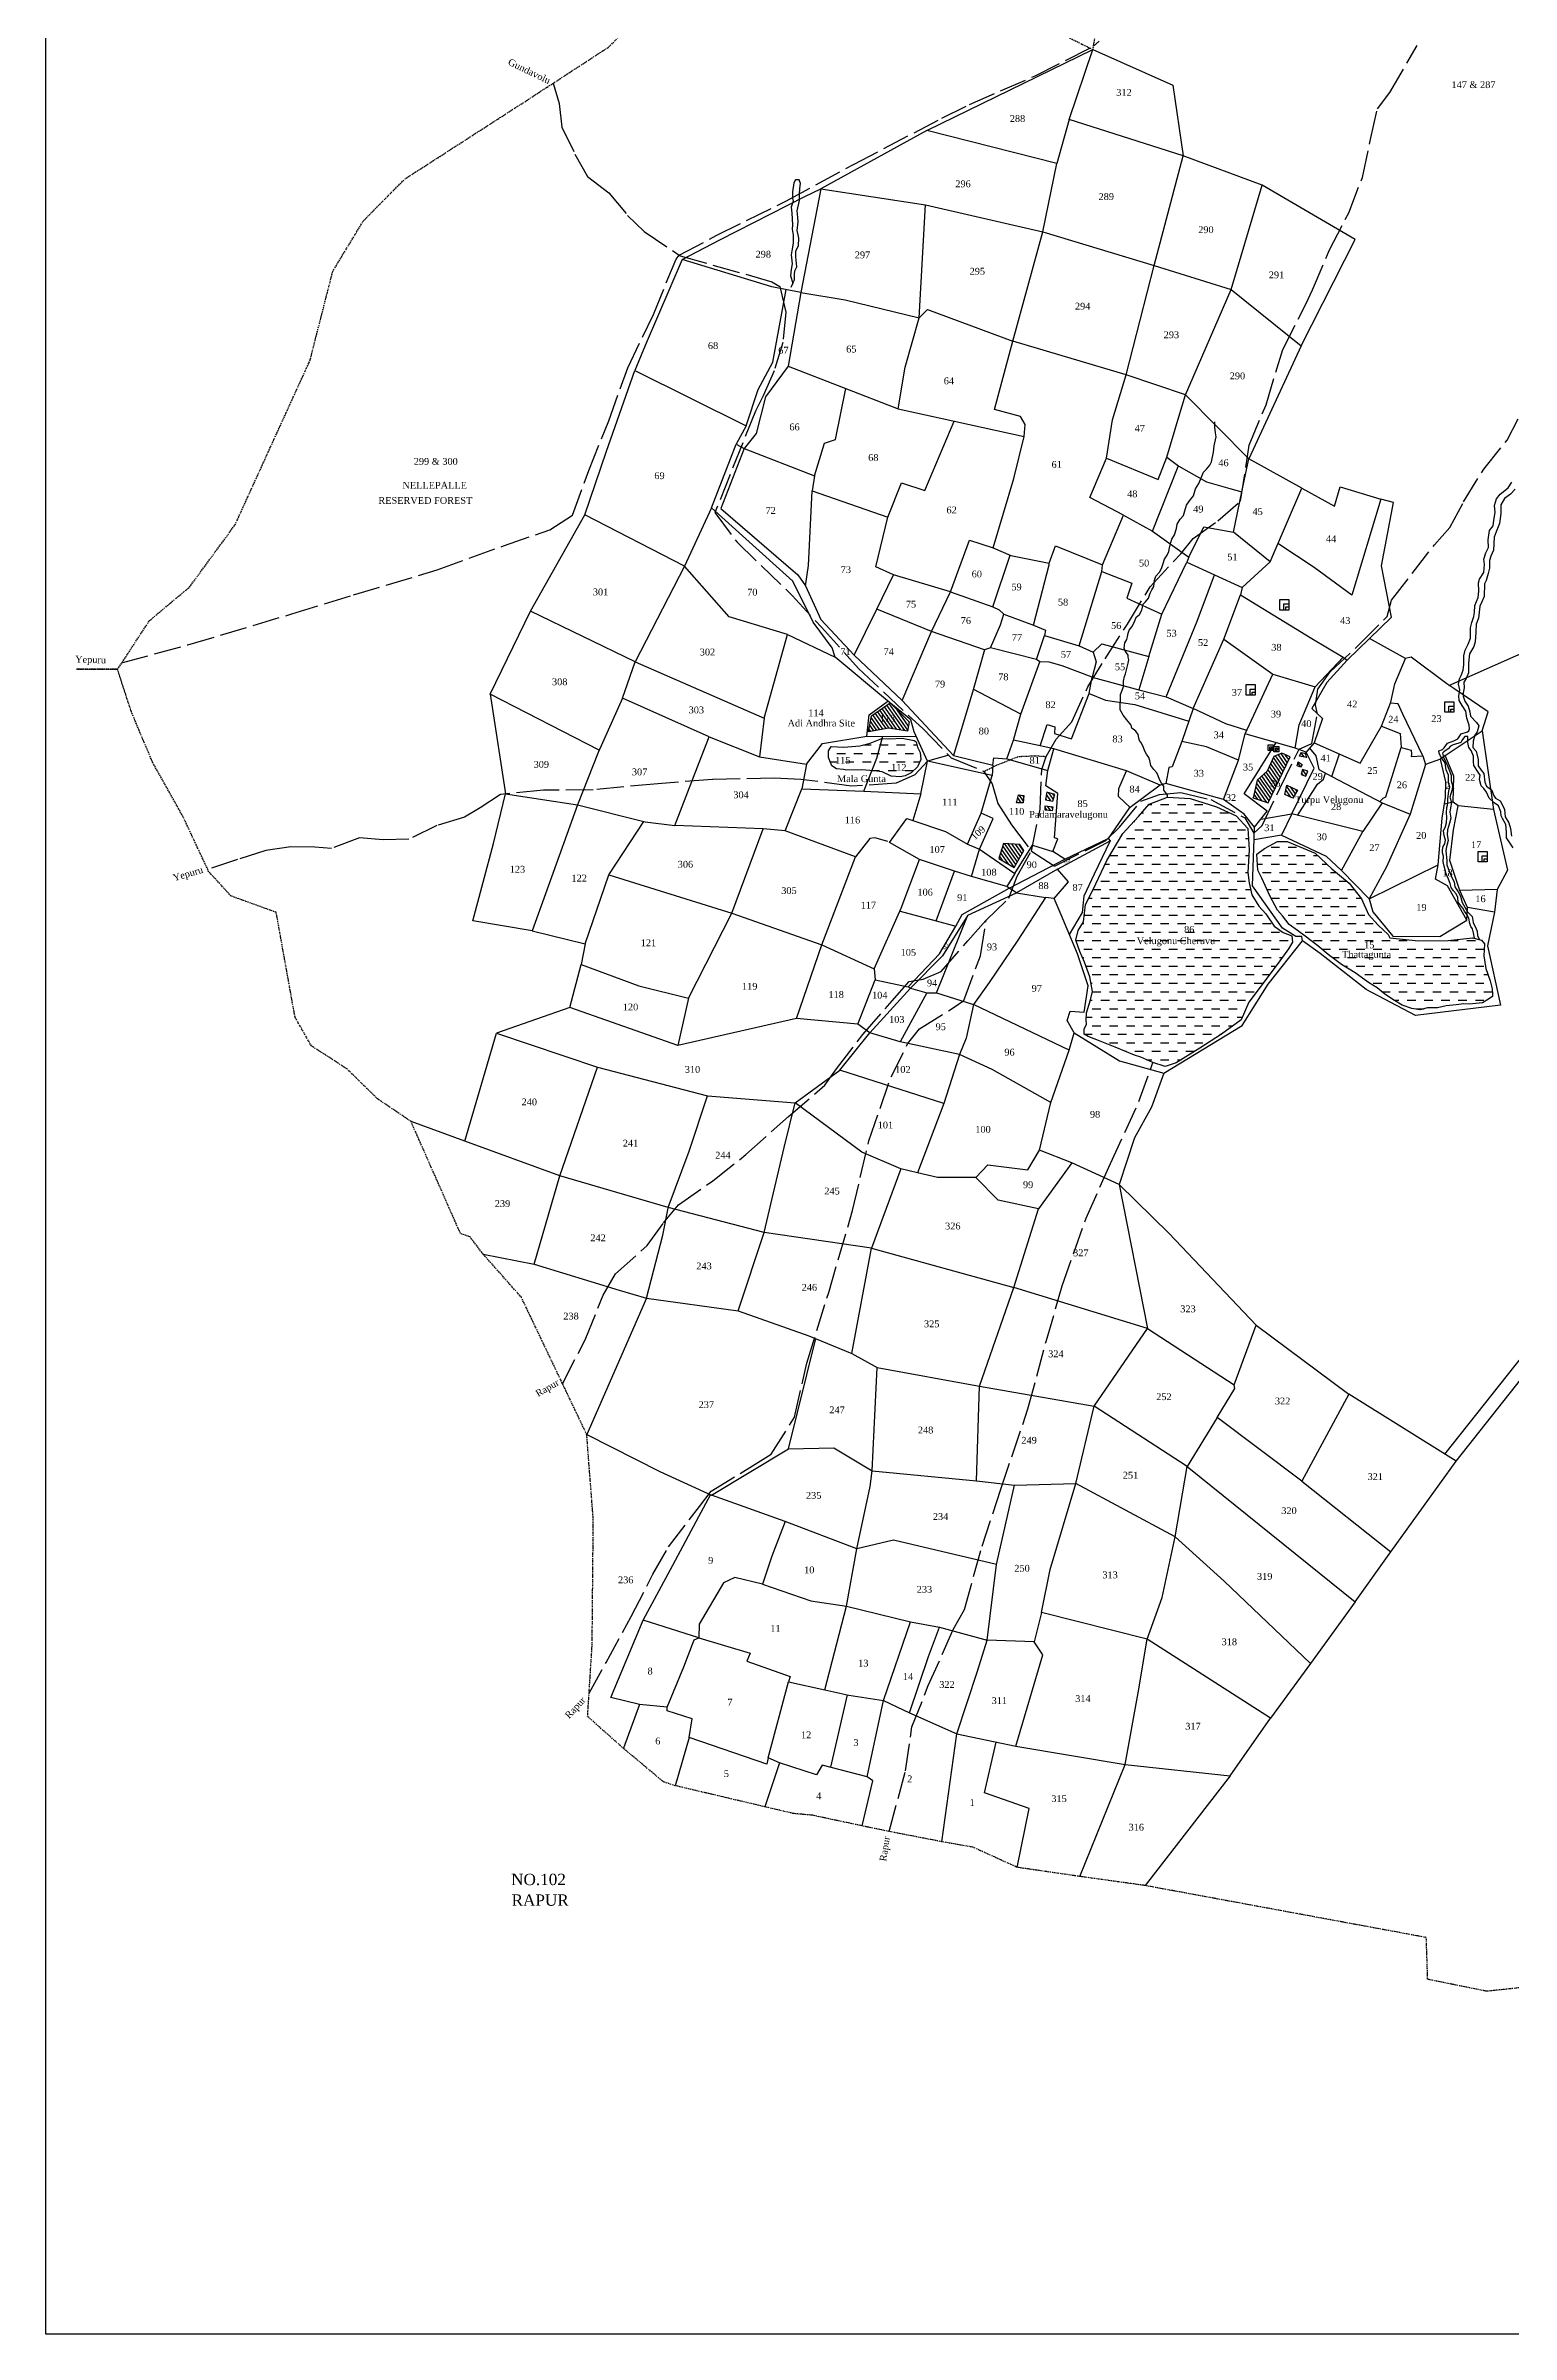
# Model space of a CAD drawing. Header units: millimetres. Extents: x 518 to 1579, y -940 to 848.
# Drawn here: x 518 to 1163, y -940 to 68 of the extents above; entities that cross this region are included whole.
import ezdxf

# ---------------------------------------------------------------- set-up
doc = ezdxf.new("R2010")
doc.units = ezdxf.units.MM
doc.header["$MEASUREMENT"] = 0
for name, pattern in [('ACAD_ISO02W100', [15, 12, -3]), ('ACAD_ISO07W100', [3, 0, -3]), ('BORDER', [1.75, 0.5, -0.25, 0.5, -0.25, 0, -0.25])]:
    doc.linetypes.add(name, pattern=pattern)
for name, color, linetype in [('CARTTRACK', 30, 'ACAD_ISO02W100'), ('NALA', 4, 'Continuous'), ('SQUAREWELL', 5, 'Continuous'), ('SURVEY_BND', 7, 'Continuous'), ('VILLAGE_AREA', 1, 'Continuous'), ('WATER_BODY', 4, 'Continuous')]:
    doc.layers.add(name, color=color, linetype=linetype)
doc.layers.add('FOOTPATH', color=150, linetype='ACAD_ISO07W100', lineweight=30)
doc.layers.add('VILL_BOUNDARY', color=6, linetype='BORDER', lineweight=30)
doc.styles.get("Standard").update_dxf_attribs({"font": 'TIMES.TTF'})

msp = doc.modelspace()

# ---------------------------------------------------------------- hatches: boundary and pattern name
at = {"layer": 'VILLAGE_AREA'}
h = msp.add_hatch(dxfattribs=at)
h.set_pattern_fill('ANSI31', color=256, scale=10, angle=80, style=0)
h.paths.add_polyline_path([(898.1, -229.9), (889.7, -221.5), (881.5, -227.2), (880.1, -234.3), (889.1, -232.6), (897.4, -233.9)])
h.paths.add_polyline_path([(948.6, -286.5), (946.8, -283.9), (939.6, -283.4), (937.5, -290), (944.3, -294.1)])
h.paths.add_polyline_path([(961.4, -267.3), (958, -266.8), (958, -268.8), (961, -269.1)])
h.paths.add_polyline_path([(962.3, -261.8), (958.7, -260.9), (958.1, -264.2), (961.4, -264.8)])
h.paths.add_polyline_path([(948.6, -262.3), (946.2, -262), (945.4, -265.5), (948.3, -265.5)])
h.paths.add_polyline_path([(1065.9, -245.2), (1062.2, -243.7), (1058.8, -245.1), (1055.8, -251.6), (1051.4, -255.5), (1049.6, -263.4), (1056.2, -265.6)])
h.paths.add_polyline_path([(1069.2, -259.9), (1064.5, -257.8), (1063.5, -261.8), (1067.1, -263.5)])
h.paths.add_polyline_path([(1073.7, -251.6), (1071.3, -250.8), (1070.8, -253), (1072.8, -253.8)])
h.paths.add_polyline_path([(1069.4, -247.5), (1069, -249.3), (1070.5, -249.8), (1071.2, -248.7)])
h.paths.add_polyline_path([(1072.6, -243.6), (1070.7, -243.3), (1070.1, -244.9), (1073.1, -245.5)])
h.paths.add_polyline_path([(884.4, -230.6), (892.5, -230.6), (892.5, -226), (884.4, -226)], flags=24)
h.paths.add_polyline_path([(1056.4, -259.2), (1062.3, -259.2), (1062.3, -254.6), (1056.4, -254.6)], flags=24)
at = {"layer": 'WATER_BODY'}
h = msp.add_hatch(dxfattribs=at)
h.set_pattern_fill('DASH', color=256, scale=30, style=0)
h.paths.add_polyline_path([(1154, -343.9), (1152.2, -338.6), (1151.3, -332.9), (1151.6, -327.6), (1150.2, -326), (1146.2, -325), (1135.5, -326.2), (1122.5, -326.4), (1109.9, -325), (1109.1, -323.5), (1104.7, -319.5), (1100.4, -314.8), (1097.4, -307.9), (1091.9, -301), (1084.3, -294.6), (1076.9, -287.7), (1064.6, -282.5), (1060.4, -282.5), (1054.6, -285.6), (1051.2, -288.1), (1051.7, -295.2), (1053.5, -298.7), (1057.1, -306.8), (1060.3, -312.9), (1062.5, -315.3), (1065.5, -319.2), (1069.1, -321.8), (1072.5, -324.3), (1078.1, -328.5), (1082.7, -332.4), (1088.5, -336.7), (1094.6, -340.4), (1100.5, -344.7), (1104.2, -347), (1107.6, -349.8), (1111.9, -352.6), (1115.3, -354.7), (1119.5, -356.2), (1123, -356.7), (1126.5, -355.9), (1130.8, -355.8), (1134.6, -355), (1139.1, -354.5), (1142.4, -354.1), (1144.8, -354.2), (1150.6, -353.6), (1152.6, -352.5), (1155, -350.8), (1155.1, -349.9), (1154.9, -347.5)])
h.paths.add_polyline_path([(1060.7, -336.2), (1065.2, -329.9), (1066.9, -327), (1066.6, -324.2), (1062.9, -322.6), (1058.9, -319.9), (1055.2, -314.5), (1052.1, -311.1), (1049.1, -306), (1047.8, -300.8), (1047.2, -296.2), (1047.8, -286.2), (1047.2, -276.9), (1042.1, -271.2), (1033.5, -267.3), (1021.8, -263.6), (1011.9, -263.1), (1003.8, -266.1), (999.1, -271.5), (992.2, -279), (985.2, -290.9), (979.2, -303.7), (975.7, -310.4), (974.8, -317.9), (972.5, -321.8), (971.5, -326.1), (973.3, -331.1), (975.3, -335.7), (977.7, -342.2), (978.8, -348.6), (978, -352.4), (976.2, -358), (976.1, -361.3), (976.2, -363.1), (975.2, -365.3), (975.1, -367.5), (977, -368.5), (982.2, -370.6), (988.8, -373.2), (997.4, -376.7), (1000.1, -377.6), (1005.4, -380), (1010.8, -381.7), (1015.7, -380.1), (1026.1, -373.7), (1035.6, -367.5), (1044.3, -361.1), (1047.7, -353.3)])
h.paths.add_polyline_path([(902.9, -243.4), (901.7, -241), (901.1, -238.7), (900.2, -238.1), (895, -237.1), (889.3, -237.3), (886.2, -237.2), (883.8, -245.8), (881.7, -251.3), (882.7, -251.4), (886.1, -251.9), (890.2, -253.8), (894.1, -254.1), (896.3, -253.7), (898.9, -252.3), (901.7, -249.7), (903.2, -246.5)])
h.paths.add_polyline_path([(883.8, -245.8), (886.2, -237.2), (886, -237.2), (880.9, -239.3), (876.3, -240.4), (869.3, -241), (863.7, -240.7), (862.5, -242.6), (862.5, -245.6), (864, -249.2), (866, -250.6), (869.2, -250.9), (870.6, -251.1), (877.1, -251), (881.7, -251.3)])
h.paths.add_polyline_path([(1087.8, -335.7), (1111, -335.7), (1111, -329.7), (1087.8, -329.7)], flags=24)
h.paths.add_polyline_path([(1097.7, -330.4), (1103.7, -330.4), (1103.7, -325.8), (1097.7, -325.8)], flags=24)
h.paths.add_polyline_path([(997.3, -329.7), (1033.2, -329.7), (1033.2, -323.7), (997.3, -323.7)], flags=24)
h.paths.add_polyline_path([(1018.4, -323.6), (1024.4, -323.6), (1024.4, -319), (1018.4, -319)], flags=24)
h.paths.add_polyline_path([(889.3, -252.2), (897.5, -252.2), (897.5, -247.7), (889.3, -247.7)], flags=24)
h.paths.add_polyline_path([(864.7, -249.1), (872.8, -249.1), (872.8, -244.5), (864.7, -244.5)], flags=24)

# ---------------------------------------------------------------- linework, layer by layer
at = {"lineweight": 30}
msp.add_lwpolyline([(517.7, 848.1), (1579.5, 848.1), (1579.5, -940.3), (517.7, -940.3)], close=True, dxfattribs=at)
at = {"layer": 'CARTTRACK'}
for points in [[(551.1, -203.9), (580.3, -195.9), (626.1, -182.3), (653.2, -173.9), (690.1, -162.9), (719.3, -152.3), (739.8, -145.2), (749.8, -138.8), (756.9, -119.1), (765.7, -97.2), (774.1, -73.8), (785.4, -50.3), (793.3, -30.8), (795.4, -26), (796.8, -24.2), (813, -15.6), (843.8, -0.4), (873.6, 15.8), (912.5, 36.1), (924.6, 42.2), (953.6, 54.8), (979.3, 67.8), (981.8, 70.1)], [(757.1, -657.9), (764.5, -644.3), (775.6, -624), (785.2, -605.4), (792.1, -593.4), (805.7, -575.6), (810.8, -568.8), (829, -557.7), (837.3, -552.5), (847.6, -536.2), (853, -512.4), (862.6, -481.3), (873.1, -445.2), (880.3, -414.4), (890.1, -386.2), (897.4, -371.7), (902.6, -365.1), (917.4, -355.9), (922.1, -352.7), (929.5, -332.9), (932, -317.2), (942, -307.6), (945.6, -297.9), (951.9, -286.8), (955.8, -268.3), (956.5, -250.8), (958.4, -245.1), (962.8, -237.5), (969.7, -229.8), (976.8, -214.4), (984.4, -202.1), (994.2, -186.8), (1004.2, -170.4), (1017.7, -155.8), (1023.2, -149), (1034, -141.3), (1044, -132.6), (1047.9, -108), (1055.3, -90.1), (1062.7, -65.8), (1072.8, -45.8), (1075.8, -39.5), (1083.3, -21.9), (1091.7, -5.5), (1097.8, 10), (1101.5, 27.5), (1104.4, 40.2), (1109.9, 47.4), (1121.9, 68.2)], [(741.2, 51.5), (743.8, 42.6), (745, 32.2), (750.8, 20.3), (756.4, 10.5), (765.7, 3.3), (774, -6.7), (781.3, -13.8), (797.2, -24.5), (837.5, -35.9), (841.1, -38), (843.7, -49.3), (842.4, -62.7), (838.6, -75.2), (833.7, -86.2), (830.3, -93), (812.5, -137.6), (822.1, -150.6), (846.5, -174.2), (859.4, -188.1), (875.8, -206.3), (904.2, -233), (916.6, -245.7), (931, -251.7), (934.6, -257.2), (937.1, -265.8), (943.2, -275.3), (951.9, -286.8), (962.1, -293.4), (984.7, -282.2), (990.8, -276.2), (1000.2, -264.8), (1008.4, -261.9), (1017.7, -261), (1031, -264.1), (1046, -272.2), (1049.9, -278.9), (1053.6, -275.5), (1061.4, -259.2), (1067.7, -246.3), (1069.9, -241.9), (1075.4, -239.4), (1077.9, -226.4), (1077.1, -222.4), (1078.1, -215.5), (1083.6, -207.8), (1096.5, -195.6), (1108.6, -183.5), (1110.5, -176.3), (1129.5, -151.8), (1136.3, -144.2), (1142.3, -132.9), (1151.2, -118.5), (1161.5, -105.7), (1166.4, -96.4)], [(915.5, -244.6), (906.2, -247.2), (900.5, -253.2), (892.4, -256.9), (872.7, -258.2), (850.4, -255.2), (838.6, -254.7), (811.4, -255.2), (787.3, -257.1), (758.8, -259.8), (737, -260), (718, -261.8), (709.1, -267.8), (702.1, -271.9), (690, -275.5), (677.7, -281.5), (666.3, -281.9), (655.9, -281), (643.6, -285.6), (636.2, -285.1), (625.7, -284.9), (614.6, -286.6), (602.1, -290.5), (589, -294.9)], [(745.3, -521.5), (755.3, -502.1), (763.3, -482.5), (768.7, -473.1), (782.6, -460.6), (789.8, -450.6), (796.5, -442.6), (811.5, -432.1), (826.1, -420.5), (844.9, -403.7), (860.9, -390), (866.1, -382.8), (877.7, -367.6), (890.6, -352.8), (898.1, -344.3), (904.3, -343.3), (912.1, -339.9), (923.9, -326.3), (932, -317.2)], [(889.3, -718.8), (896.4, -692.1), (899.3, -672.6), (906.5, -654.5), (917.5, -629.8), (922.4, -620.9), (930.2, -593.1), (938.5, -567.9), (950.4, -532.6), (958.4, -502.9), (965.5, -478.4), (976, -448.6), (986.8, -424.5), (999.3, -397.1), (1005.4, -380)]]:
    msp.add_lwpolyline(points, dxfattribs=at)
at = {"layer": 'FOOTPATH', "ltscale": 0.002}
msp.add_lwpolyline([(931, -251.7), (936.2, -249.1), (946.2, -245.1), (953.5, -244.8), (958.4, -245.1)], dxfattribs=at)
at = {"layer": 'NALA'}
for points in [[(846.8, -36.5), (847.6, -35.1), (847.5, -32.8), (847.7, -31.1), (848.6, -29.3), (848.2, -25), (848.2, -22.3), (849.3, -20.1), (849.5, -16.7), (849.1, -15.2), (848.7, -13.4), (849.1, -9.5), (849, -7.6), (848.7, -4.7), (849.8, -0.1), (849.7, 2.6), (849.9, 5.1), (850.2, 7.3), (849.6, 8.9), (848, 8.9), (847.2, 7.6), (846.6, 3.7), (846.7, 0.9), (847, -0.4), (846.1, -3.1), (846.4, -5.7), (846.7, -10.9), (846.5, -12.7), (847, -15.4), (847, -18.9), (846.4, -22.3), (846.1, -24.1), (846.5, -28), (846.1, -30.5), (845.8, -33.3), (846.8, -36.5), (846, -38.5)], [(1011.9, -263.1), (1011.9, -262.2), (1011.1, -261.1), (1010.3, -260), (1010.2, -258.2), (1009.3, -256.9), (1008.3, -255.2), (1007.7, -253.7), (1007.2, -252.3), (1005.8, -250.8), (1004.6, -249.1), (1004.1, -246.9), (1003.6, -245.5), (1002.7, -244.1), (1001.9, -242.7), (1001.3, -241.1), (1000.4, -239.2), (999.6, -238), (999.2, -237.1), (998.9, -235.4), (998, -234), (996.2, -232.7), (995.8, -231.3), (994, -229), (992.3, -226.9), (991, -224.6), (991, -223.1), (991.1, -219.4), (991.1, -217.8), (991.7, -216.4), (992.5, -214.3), (992.5, -211.9), (993, -209.9), (993.4, -208.7), (994.5, -204), (994.8, -202.6), (994.6, -201.4), (994.5, -200.5), (993.8, -199.5), (993.1, -198.3), (992.8, -197.4), (993.1, -195.1), (993.9, -193.5), (994.2, -192.4), (994.5, -190.8), (995, -189.4), (996.2, -188), (997.4, -185.8), (998.1, -183.8), (999.6, -182.5), (1000.5, -180.7), (1001.2, -178), (1002.2, -176.9), (1003.5, -175.4), (1004.2, -173.2), (1005, -171.7), (1005.8, -170.2), (1006.2, -167.4), (1006.7, -165.6), (1008.4, -163.9), (1009.3, -162.3), (1010, -160.1), (1010.6, -158.2), (1011.8, -156.4), (1012.5, -154.8), (1012.7, -153.2), (1013.3, -150.9), (1013.8, -149.4), (1015, -147.5), (1015.8, -144.7), (1016.2, -142.7), (1017.5, -140.5), (1018.9, -138.9), (1019.5, -136.9), (1020.2, -134.4), (1021.6, -132.4), (1023.3, -130.2), (1024.2, -127.2), (1025.7, -124.9), (1026.7, -122.4), (1027.8, -119.9), (1029.1, -118.5), (1030.6, -116.8), (1031.2, -115.3), (1032.1, -111), (1032.4, -108.2), (1033.3, -104.3), (1033, -102.5), (1032.7, -100), (1032.8, -97.6)], [(1135.4, -263.8), (1135.8, -260.4), (1136.2, -258.5), (1135.7, -256.7), (1135.7, -253.3), (1134.6, -251), (1134.2, -247.9), (1133.3, -246.7), (1132.1, -245), (1131.5, -243.7), (1131.4, -242.6), (1133.1, -242), (1133.7, -241.3), (1135.3, -239.3), (1138.1, -238.2), (1139.8, -237.4), (1141.3, -235.2), (1144, -234.3), (1144.7, -233.8), (1145, -233), (1144.8, -231.3), (1143.8, -228.2), (1143.3, -225.2), (1141.7, -222.7), (1140.4, -220.4), (1140.3, -218.4), (1140.6, -215.7), (1140.1, -213.3), (1140.5, -210.9), (1141.3, -209.4), (1142.2, -207.1), (1142.4, -204.6), (1142.5, -200.7), (1143, -198.3), (1144.3, -195.6), (1145.4, -193), (1145.4, -188.4), (1146, -186.1), (1146.8, -183.4), (1147.2, -181.7), (1147.3, -178.6), (1148.7, -175.1), (1149.1, -172.2), (1148.9, -168.6), (1149.4, -167), (1151.2, -164), (1151.6, -160.5), (1151.3, -158.1), (1152.2, -155.4), (1153.3, -153), (1153.2, -149.6), (1153.8, -145.6), (1155.3, -143.5), (1155.6, -141), (1156.3, -137.6), (1156, -134.5), (1156.9, -131.6), (1158.4, -129.6), (1161.9, -126.8), (1163.6, -124.2)], [(1165, -127.4), (1163, -129.6), (1160.4, -131.4), (1158.7, -134.3), (1158.7, -138.1), (1158.2, -142.4), (1156.7, -146.1), (1155.8, -148.5), (1155.5, -154.2), (1154.3, -156.9), (1153.7, -158.8), (1153.7, -162.2), (1153.2, -164.5), (1152.3, -167.5), (1151.6, -169), (1151.4, -174.6), (1150.4, -177), (1149.5, -178.9), (1148.9, -184.1), (1147.9, -186.8), (1147.7, -190.3), (1147.5, -194.6), (1146.8, -196.6), (1144.9, -199.9), (1144.5, -204), (1144.5, -208.2), (1143.5, -210.8), (1142.4, -212.3), (1142.6, -214.8), (1142.2, -217.1), (1142.2, -218.5), (1142.9, -220.7), (1144.3, -222.9), (1145.1, -225.5), (1145.3, -227.3), (1148, -230.1), (1149, -231.6), (1148.3, -234.3), (1147.3, -235.7), (1146.5, -238.3), (1146.4, -241.1), (1147.9, -242.8), (1148.7, -246.4), (1148.8, -249.3), (1150.1, -251.2), (1151.2, -252.6), (1151.7, -256.4), (1152.4, -258.2), (1154.8, -259.9), (1155.5, -262.2), (1156.4, -263.5), (1158.4, -264.7), (1159.5, -266.5), (1160.4, -268.5), (1160.7, -271.7), (1162.2, -274.3), (1163, -276.9), (1163.4, -280.2)], [(1164.1, -285.3), (1161.3, -281), (1161.2, -278.4), (1160.9, -275.1), (1159.5, -272.5), (1158.9, -271.2), (1158.7, -269.5), (1157.7, -266.9), (1155.8, -265.5), (1153.6, -263.5), (1152.4, -260.8), (1151.3, -259.2), (1150, -258), (1149.4, -255.2), (1149.6, -253.3), (1148.7, -252), (1146.8, -249.1), (1146.7, -247.3), (1146.7, -244.9), (1145.7, -242.5), (1144.7, -241.1), (1144.2, -239), (1144.2, -236.3), (1142.9, -236.3), (1142.3, -237.1), (1141.6, -238.1), (1141.1, -238.9), (1140.3, -239.3), (1137.7, -240), (1136.6, -240.6), (1135.6, -241.8), (1134.6, -242.3), (1133.6, -243), (1133.1, -243.7), (1133.5, -245.4), (1135.3, -249.2), (1135.8, -250.7), (1136.8, -253.4), (1136.8, -255.9), (1137.4, -257.9), (1137.3, -259.6), (1136.7, -261.5), (1136.3, -263.1), (1137, -265.4), (1136.5, -267.7), (1136.2, -269.6), (1136.7, -272.3), (1136.1, -274.5), (1135.3, -277.5), (1135.1, -279.7), (1135.6, -282.2), (1134.8, -284.9), (1134.5, -286.5), (1134.9, -291.1), (1135, -292.8), (1135.5, -294.4), (1137.1, -298.5), (1138.2, -300.4), (1138.5, -302.6), (1139.9, -304.7), (1140.9, -306.7), (1141.7, -309.4), (1144.1, -313.5), (1146.1, -315.6), (1146.5, -318.2), (1147.8, -321), (1148.3, -322.1), (1148.4, -324.1), (1149.3, -325.8)], [(1147.1, -325.2), (1146.7, -322.8), (1146.3, -321.1), (1145.5, -320), (1145.1, -318.7), (1144.7, -316.4), (1143.8, -314.8), (1142.8, -313.3), (1142, -312), (1141.3, -311.1), (1140, -309.3), (1139.8, -307.3), (1139.1, -305.7), (1137.9, -304.3), (1136.9, -302.9), (1136.4, -301.1), (1135.7, -299.2), (1134.7, -296.8), (1133.7, -293.5), (1133.3, -291.6), (1133.5, -289), (1133.1, -287.6), (1133, -286.3), (1133.4, -284.8), (1134, -283.6), (1134.3, -282), (1133.8, -279.9), (1133.5, -277.8), (1134.3, -275.9), (1134.8, -274.3), (1135, -272), (1134.8, -269.9), (1134.9, -267.6), (1135.3, -266.5), (1135.4, -265.1), (1135.4, -263.8)]]:
    msp.add_lwpolyline(points, dxfattribs=at)
at = {"layer": 'SQUAREWELL'}
for points in [[(1061.4, -175.9), (1065.3, -175.9), (1065.3, -180.6), (1061.4, -180.6)], [(1063.1, -177.8), (1065.3, -177.8), (1065.3, -180.6), (1063.1, -180.6)], [(1064, -179.2), (1065.3, -179.2), (1065.3, -180.6), (1064, -180.6)], [(1046.6, -213.4), (1050.5, -213.4), (1050.5, -218.1), (1046.6, -218.1)], [(1048.3, -215.4), (1050.5, -215.4), (1050.5, -218.1), (1048.3, -218.1)], [(1049.2, -216.7), (1050.5, -216.7), (1050.5, -218.1), (1049.2, -218.1)], [(1134.1, -221), (1138, -221), (1138, -225.6), (1134.1, -225.6)], [(1135.8, -222.9), (1138, -222.9), (1138, -225.6), (1135.8, -225.6)], [(1136.7, -224.3), (1138, -224.3), (1138, -225.6), (1136.7, -225.6)], [(1056.2, -240), (1058.4, -240), (1058.4, -242.5), (1056.2, -242.5)], [(1057, -240.9), (1058.4, -240.9), (1058.4, -242.5), (1057, -242.5)], [(1057.6, -241.5), (1058.4, -241.5), (1058.4, -242.5), (1057.6, -242.5)], [(1058.7, -240.7), (1060.9, -240.7), (1060.9, -243.1), (1058.7, -243.1)], [(1059.5, -241.5), (1060.9, -241.5), (1060.9, -243.1), (1059.5, -243.1)], [(1060.1, -242.1), (1060.9, -242.1), (1060.9, -243.1), (1060.1, -243.1)], [(1148.8, -287), (1152.7, -287), (1152.7, -291.6), (1148.8, -291.6)], [(1150.5, -288.9), (1152.7, -288.9), (1152.7, -291.6), (1150.5, -291.6)], [(1151.4, -290.2), (1152.7, -290.2), (1152.7, -291.6), (1151.4, -291.6)]]:
    msp.add_lwpolyline(points, close=True, dxfattribs=at)
at = {"layer": 'SURVEY_BND'}
for points in [[(968.6, 35.5), (963.1, 16.1), (905.9, 30.7), (979, 66.4)], [(979, 66.4), (1014.3, 50.7), (1018.8, 19.5), (968.6, 35.5), (979, 66.4)], [(905.9, 30.7), (859.2, 5), (905.3, -2), (956.9, -13.9), (963.1, 16.1)], [(956.9, -13.9), (1006, -28.8), (1018.8, 19.5)], [(1006, -28.8), (1039.9, -39.4), (1053.6, 6.6), (1018.8, 19.5)], [(859.2, 5), (850.3, -40.7), (837.5, -38.2), (798, -26.2), (814.7, -17.4), (852.1, 1.6), (859.2, 5)], [(1039.9, -39.4), (1070.8, -64.2), (1094.5, -17.3), (1053.6, 6.6)], [(850.3, -40.7), (869.9, -43.9), (902.4, -51.8), (905.3, -2)], [(902.4, -51.8), (906.2, -48.2), (943.7, -62.1), (956.9, -13.9)], [(798, -26.2), (781.7, -64), (777.2, -75), (826.2, -99.4), (831.6, -83.4), (838, -71.4), (843.9, -39.4)], [(1019.8, -85.8), (993.7, -76.9), (1006, -28.8)], [(1070.8, -64.2), (1047.7, -114), (1019.8, -85.8), (1039.9, -39.4)], [(850.3, -40.7), (844.7, -73.1), (893.2, -91.9), (896.3, -73.5), (902.4, -51.8)], [(893.2, -91.9), (948.7, -104.1), (949.2, -98.9), (947.1, -95.3), (935.7, -92.2), (943.7, -62.1)], [(993.7, -76.9), (943.7, -62.1)], [(811, -135.6), (799.1, -161.3), (755.1, -138.7), (764.7, -110.6), (777.2, -75)], [(844.7, -73.1), (834.8, -86.6), (830.6, -102.8), (825.3, -109.4), (856.4, -121.4), (860.7, -107), (865.6, -105.4), (870.1, -82.9)], [(935.1, -153.2), (942.8, -156.6), (959.7, -159.9), (962.5, -152.3), (983.3, -160.6), (992.5, -138.8), (977.6, -131), (985, -113.7), (987.7, -96.8), (993.7, -76.9)], [(985, -113.7), (1007.7, -123), (1011.6, -113.3), (1016.9, -95.4), (1019.8, -85.8)], [(826.2, -99.4), (821.8, -107.5), (825.3, -109.4)], [(856.4, -121.4), (855.4, -128.1), (888.7, -139.7), (894.7, -124.5), (905, -127.9), (917.9, -97.3)], [(934.9, -248.9), (934.6, -253.5), (906.2, -247.2), (900.2, -234.2), (898.8, -229), (887.7, -219.9), (865.4, -201.3), (864.2, -197.3), (855.7, -186), (846.8, -167.8), (826.1, -149.2), (811, -135.6), (819.4, -114), (821.8, -107.5)], [(825.3, -109.4), (815.1, -135.8), (849, -165.1), (852.4, -169.9), (853.7, -161), (855.4, -128.1)], [(916.3, -172.6), (924.6, -149.8), (935.1, -153.2), (944.2, -122.7), (948.7, -104.1)], [(992.5, -138.8), (1005.3, -145.8), (1016.6, -117.4), (1016.8, -117.2)], [(1011.6, -113.3), (1016.8, -117.2), (1029.1, -124.1), (1039.3, -127), (1044.7, -128.5), (1047.7, -114)], [(1057.1, -159.3), (1071, -126.9), (1047.7, -114)], [(1005.3, -145.8), (1021.3, -157.3), (1027.9, -143.9), (1041, -146.3), (1044.7, -128.5)], [(1071, -126.9), (1085.5, -134.8), (1088, -126.3), (1105.9, -131.8), (1093.1, -174), (1076.5, -161.8), (1060.5, -151.3)], [(799.1, -161.3), (777.4, -203.4), (731.3, -181.1), (755.1, -138.7)], [(852.4, -169.9), (859.1, -184.8), (873.8, -200.5), (883.8, -180.2), (891.2, -165.1), (883.4, -161.5), (888.7, -139.7)], [(1044.8, -170.6), (1044.1, -173.9), (1075.5, -193.1), (1089.3, -201.4), (1091.1, -202.7), (1110.6, -183.7), (1106.1, -161.1), (1111.4, -133.2), (1105.9, -131.8)], [(1135.9, -213.8), (1175.6, -196.2), (1208.5, -180.1), (1219.2, -177.5), (1240.7, -156.1), (1274.9, -140.4)], [(1021.3, -157.3), (1020.4, -159.5), (1044.8, -170.6), (1057.1, -159.3), (1041, -146.3)], [(916.3, -172.6), (934.9, -179.2), (942.5, -156.4)], [(934.9, -179.2), (937.7, -180.5), (939.7, -182.4), (952.8, -187.3), (959.8, -160.7), (959.7, -159.9)], [(952.8, -187.3), (958.1, -189.4), (957.7, -191.8), (973, -196.4), (982.9, -163.6), (983.3, -160.6)], [(982.9, -163.6), (996.1, -168.8), (994, -175.4), (1009.4, -182.4), (1020.4, -159.5)], [(777.4, -203.4), (834.2, -228.3), (844.5, -191.3), (818.7, -183.6), (799.1, -161.3)], [(907.9, -190), (916.3, -172.6), (891.2, -165.1)], [(1003.7, -201.1), (999.2, -215.8), (1011.3, -218.9), (1025, -185.5), (1032.6, -165.1)], [(761.5, -242.3), (713.5, -217.7), (731.3, -181.1)], [(873.8, -200.5), (895, -220.5), (907.9, -190), (883.8, -180.2)], [(1011.3, -218.9), (1023.2, -223.9), (1036.7, -193.4), (1044.1, -173.9)], [(844.5, -191.3), (865.4, -201.3)], [(933.9, -197.3), (931.2, -198.1), (907.9, -190)], [(954.2, -202.4), (933.9, -197.3), (938.3, -187.1), (939.7, -182.4)], [(973, -196.4), (979.1, -199.2), (982.9, -195.5), (1003.7, -201.1), (1009.4, -182.4)], [(931.2, -198.1), (926.2, -215.8), (917.6, -244.7), (895, -220.5)], [(978.7, -210.1), (965.5, -205.2), (959.7, -203.6), (955.7, -203.4), (954.2, -202.4), (957.7, -191.8)], [(979.2, -199.1), (980.4, -203.4), (978.7, -210.1)], [(1036.7, -193.4), (1058.3, -208.8), (1076.9, -214.4), (1089.3, -201.4)], [(1091.1, -202.7), (1082.1, -212.5), (1075.4, -224), (1080.1, -228.4), (1076.5, -239.1), (1096.8, -248), (1106.2, -231.7), (1110.3, -221.2), (1112, -213.1), (1116.8, -202), (1100.9, -193.2)], [(1134.2, -244.7), (1150.5, -233.8), (1153.1, -225.4), (1138.4, -215.5), (1134.9, -213.1), (1119.2, -201.4), (1116.8, -202)], [(809.9, -236.5), (771.7, -219.4), (777.4, -203.4)], [(947.3, -226.5), (955.7, -203.4)], [(977.3, -217.3), (978.7, -210.1), (999.2, -215.8)], [(1068.1, -241.4), (1046.1, -235.2), (1058.3, -208.8)], [(713.5, -217.7), (720.2, -261.6), (752, -266.4)], [(771.7, -219.4), (761.1, -243.3), (752, -266.4), (781.8, -273.9), (794.8, -275.5)], [(834.2, -228.3), (832.1, -245.2), (852.9, -248.5), (859.9, -239.4), (879.4, -236.2), (880.5, -226.7), (888.7, -220.7)], [(917.6, -244.7), (934.9, -248.9), (935.4, -245.7), (941.1, -246.1), (944, -237.9), (947.3, -226.5), (926.3, -215.5)], [(1023.2, -223.9), (1018.2, -238.5), (1013.9, -249.7), (1012.4, -250), (1011.2, -257), (1008.6, -257.8), (993.8, -251.5), (961.8, -241.7), (955.8, -240.4), (958.8, -231), (962.2, -232), (962.1, -235), (969.6, -237.4), (977.3, -217.3), (984.5, -220.3), (997.5, -222.2), (1021.3, -229.6)], [(1074.5, -241.4), (1073, -243.2), (1068.1, -241.4), (1069.9, -231.1), (1076.9, -214.4)], [(1124.3, -244.8), (1115.5, -226.4), (1113.5, -221.9), (1110.2, -221.6)], [(1046.8, -233.7), (1037.6, -230.7), (1023.2, -223.9)], [(1106.2, -231.7), (1114.4, -235), (1114.8, -241.2)], [(843.5, -277.9), (833.7, -277), (794.8, -275.5), (805.6, -247.7), (809.9, -236.5), (832.1, -245.2)], [(852.9, -248.5), (850.8, -259.3), (878.1, -260.4), (883.8, -245.8), (886.5, -236.2)], [(879.4, -236.2), (901.2, -236.3)], [(941.1, -246.1), (959.2, -251.3), (961.8, -241.7)], [(955.8, -240.4), (944, -237.9)], [(1036.5, -264.1), (1043.1, -246.8), (1029, -240.8), (1018.2, -238.5)], [(1043.1, -246.8), (1046.1, -235.2)], [(1050.2, -276.3), (1055.8, -269.2), (1045.7, -261.5), (1059.8, -239)], [(1076.5, -239.1), (1074.5, -241.4), (1077.2, -244.8), (1078.6, -250.9), (1084.3, -254), (1087.6, -244)], [(1105.5, -265), (1106.9, -263.5), (1108.1, -262.9), (1114.8, -241.2), (1119.3, -242.3), (1119.4, -244.1), (1119.3, -245.1), (1124.3, -244.8), (1125.6, -248.6)], [(1150.5, -233.8), (1155.5, -268.4), (1140, -266.8)], [(878.1, -260.4), (903.2, -261.6), (906.2, -247.2)], [(944.6, -296.7), (952.4, -284.2), (961.3, -287), (963.5, -281.4), (962.1, -280.9), (963.5, -261.4), (958.3, -258.1), (959.2, -251.3)], [(995.4, -267.6), (990.3, -262.8), (990.5, -259.2), (993.8, -251.5)], [(1053, -272.7), (1066.7, -270.4), (1076.5, -250.2), (1073, -243.2)], [(1100.8, -307.9), (1131.1, -292.8), (1132.9, -272.3), (1134.3, -263.2), (1134.5, -256.3), (1132.2, -246.3), (1125.6, -248.6), (1118.8, -270.6)], [(1137.8, -265.3), (1138.1, -253.8), (1134.2, -244.7), (1132.2, -246.3)], [(752, -266.4), (739.1, -301.9), (731.9, -321.9), (705.8, -317.6), (715, -283.4), (720.2, -261.6)], [(888.7, -282.5), (883, -280.9), (880.8, -281.3), (874.4, -289.4), (843.5, -277.9), (850.8, -259.3)], [(903.2, -261.6), (899.7, -273.3), (914.1, -278.1), (923.7, -283.8), (929.8, -270.1), (934.6, -253.5)], [(1008.6, -257.8), (994.8, -268), (985.7, -281.2), (986.6, -282.3), (979.5, -296.9), (975, -306.7), (974.3, -313.9), (968.6, -323.5)], [(1010.3, -384.7), (1044.8, -363.6), (1056.2, -345.4), (1071.4, -326.3), (1071.1, -324.5), (1068.4, -324.4), (1062.5, -320.7), (1049.4, -302.1), (1050, -281.4), (1050.2, -276.3), (1045.7, -270.5), (1036.5, -264.1), (1011.2, -257)], [(1069.2, -271.1), (1077.9, -257.3), (1080.6, -255.1), (1081.5, -252.5)], [(1084.3, -254), (1106.5, -265.5), (1097.9, -278.1)], [(923.7, -283.8), (929.1, -285.9), (935, -272.4), (929.8, -270.1)], [(1066.7, -270.4), (1062.1, -279.8), (1050, -281.8)], [(1062.1, -279.8), (1081.8, -289.1), (1088.6, -295.3), (1097.9, -278.1), (1066.7, -270.4)], [(1106.5, -265.5), (1118.8, -270.6), (1108.3, -293.8), (1100.8, -307.9), (1088.6, -295.3)], [(1143.8, -317.3), (1144, -311.7), (1140.6, -304.2), (1136.2, -291), (1137.9, -277.4), (1140, -266.8), (1137.8, -265.3), (1133.9, -266.1)], [(1155.5, -268.4), (1161.7, -295.2), (1157.1, -303.7), (1140.6, -304.2)], [(731.9, -321.9), (755.3, -327.6), (765.8, -297.2), (781.2, -273.8)], [(765.8, -297.2), (820, -314.2), (833.7, -277)], [(925.6, -298), (918, -295.6), (902.6, -290.5), (889.4, -283), (897, -272.4), (899.7, -273.3)], [(966.6, -290.4), (985.7, -281.2)], [(820, -314.2), (859.6, -328.1), (874.4, -289.4)], [(859.6, -328.1), (882.6, -338.7), (894.6, -312), (902.6, -290.5)], [(929.1, -285.9), (944.6, -296.7), (941.1, -302.4), (925.6, -298), (929.1, -285.9)], [(942.1, -303.2), (966.6, -290.4), (961.3, -287)], [(963.4, -294.7), (986.6, -282.3)], [(1134, -552.5), (1175.8, -500), (1219.1, -445.8), (1258.6, -396.2), (1299.4, -344.3), (1332.4, -302.1), (1342.9, -289.9)], [(894.1, -313.2), (910, -317.6), (918, -295.6)], [(910, -317.6), (918.6, -319.9), (921.4, -314.8), (942.1, -303.2), (941.1, -302.4)], [(962, -307.7), (968.2, -300.3), (963.4, -294.7), (945.3, -305.2)], [(1100.8, -307.9), (1102.4, -313.6), (1111.2, -324.3), (1131.8, -324.5), (1143.8, -317.3), (1135.2, -302.1), (1129.9, -299.1), (1131.1, -292.8)], [(1139, -555.6), (1183.6, -499.3), (1228, -443.7), (1291.9, -364.2), (1337.3, -307.9), (1346.3, -296.2)], [(923.9, -315.1), (945.3, -305.2), (942.1, -303.2)], [(968.6, -374.5), (970.8, -366.9), (967.7, -361.4), (969, -357.3), (975.2, -357.7), (977, -346.2), (972.2, -332.1), (965, -314.9), (962, -307.7), (958.2, -307.2), (946, -326.1), (933.3, -344.7), (926.4, -354.4)], [(945.3, -305.2), (958.2, -307.2)], [(1157.1, -303.7), (1156, -313.7), (1144, -311.7)], [(755.3, -327.6), (753.5, -336.8), (779, -346.1), (800.9, -351.6), (820, -314.2)], [(882.6, -338.7), (883.1, -343.5), (897.6, -346.6), (911.4, -332), (918.6, -319.9)], [(905.9, -349.2), (910.1, -349.3), (923.9, -315.1), (912.8, -333), (898.7, -347.2)], [(1156, -313.7), (1152.9, -328.5), (1158.6, -354.7), (1121.2, -359.3), (1099.4, -347.8), (1079.1, -331.9), (1071.4, -326.3)], [(848.5, -360.6), (859.6, -328.1)], [(800.9, -351.6), (796.1, -372.4), (748.6, -355.7), (753.5, -336.8)], [(875.4, -363), (883.1, -343.5)], [(880.8, -366.9), (898.7, -347.2), (897.6, -346.6)], [(898.7, -347.2), (905.9, -349.2), (894.1, -370.9), (880.8, -366.9)], [(910.1, -349.3), (926.4, -354.4), (923.2, -369.2), (920.2, -376.4), (894.1, -370.9)], [(748.6, -355.7), (716.3, -367), (760.8, -382), (809.2, -394.7), (847.8, -397.7), (867.5, -383.4), (880.8, -366.9), (875.4, -363), (848.5, -360.6), (796.1, -372.4)], [(960.5, -397.6), (968.6, -374.5), (926.4, -354.4)], [(744.2, -429.9), (702.3, -414.6), (716.3, -367)], [(970.8, -366.9), (990.8, -379.2), (1010.3, -384.7), (1004.8, -399.6), (997.3, -413.2), (990.6, -433.7), (969.7, -424.1), (955.5, -418.6)], [(791.9, -443.9), (744.2, -429.9), (760.8, -382)], [(920.2, -376.4), (913.4, -398), (867.5, -383.4)], [(927.4, -430.6), (932.7, -425), (950.3, -427.2), (955.5, -418.6), (960.5, -397.6), (934.7, -383.1), (920.2, -376.4)], [(834.2, -454.9), (791.9, -443.9), (801.2, -419), (809.2, -394.7)], [(894.4, -426.8), (881.5, -461.8), (834.2, -454.9), (843, -417.4), (847.8, -397.7)], [(913.4, -398), (901.7, -428.6), (894.4, -426.8), (877.2, -419.4), (847.8, -397.7)], [(702.3, -414.6), (678.6, -406)], [(710.4, -464.4), (732.9, -468.8), (744.2, -429.9)], [(881.5, -461.8), (944.2, -479.1), (955, -444.4), (937.3, -440.6), (927.4, -430.6), (910.5, -430.6), (901.7, -428.6)], [(969.7, -424.1), (955, -444.4)], [(990.6, -433.7), (1003.1, -497.1), (1041.2, -522), (1050.9, -495.7), (1012.6, -455.3), (990.6, -433.7)], [(732.9, -468.8), (770.3, -480.2), (782.3, -483.8), (789.5, -456), (791.9, -444.2)], [(782.3, -483.8), (822.7, -489.3), (834.2, -454.9)], [(822.7, -489.3), (853.9, -500.4), (872.8, -508.1), (881.5, -461.8)], [(782.3, -483.8), (756, -543.8), (788.2, -560.2), (811, -570.6), (844.9, -550.2), (856.9, -501.6)], [(872.8, -508.1), (883.9, -514.4), (929.1, -522.6), (944.2, -479.1)], [(929.1, -522.6), (979.6, -531.4), (1003.1, -497.1), (944.2, -479.1)], [(1050.9, -495.7), (1091.8, -526.1), (1071.1, -564.4), (1033.8, -536.4), (1041.5, -523.6), (1041.2, -522)], [(844.9, -550.2), (864.9, -549.7), (881.8, -559.9), (883.9, -514.4)], [(881.8, -559.9), (927.7, -564.3), (929.1, -522.6)], [(927.7, -564.3), (944.5, -566.2), (971.5, -565.4), (979.6, -531.4)], [(1033.8, -536.4), (1020.5, -558), (979.6, -531.4)], [(1071.1, -564.4), (1110.3, -595.6), (1139, -555.6), (1091.8, -526.1)], [(936.6, -601.1), (891.2, -590.4), (875, -594.2), (880.9, -566.7), (881.8, -559.9)], [(1094.5, -617.6), (1074.9, -644.8), (1036.8, -608.5), (1015.2, -588.9), (1020.5, -558)], [(1020.5, -558), (1094.5, -617.6), (1110.3, -595.6)], [(843.4, -582.2), (837.5, -597.4), (833.5, -609.8), (821.3, -606.9), (816.3, -609.2), (805.5, -627.5), (805.4, -633.5), (780.9, -625.7), (794, -601.5), (805.4, -580), (810.5, -570.4)], [(875, -594.2), (843.4, -582.2), (811, -570.6)], [(956.4, -622.3), (953.2, -635.2), (932.4, -634.5), (936.6, -601.1), (944.5, -566.2)], [(1002.9, -634.1), (956.4, -622.3), (960.2, -603.4), (971.5, -565.4)], [(1015.2, -588.9), (971.5, -565.4)], [(833.5, -609.8), (854.7, -617.2), (870.4, -619.5), (875, -594.2)], [(1074.9, -644.8), (1057.2, -668.9), (1002.9, -634.1), (1009.6, -615.7), (1015.2, -588.9)], [(805.4, -633.5), (828, -640.2), (826.6, -643.7), (845.7, -650.5), (844.9, -652.8), (860.9, -656.4), (870.4, -619.5)], [(870.4, -619.5), (898.6, -626.4), (911.4, -628.8), (932.4, -634.5)], [(791.5, -664), (779.3, -662.8), (766.7, -659.8), (780.9, -625.7)], [(836, -686.3), (835.4, -689.1), (801.1, -677.4), (802.4, -669.1), (791.5, -665.6), (791.5, -664), (798.8, -646.3), (803.4, -634.3), (805.4, -633.5)], [(860.9, -656.4), (871.5, -658.7), (886.7, -661.1), (898.6, -626.4)], [(886.7, -661.1), (898.2, -666.5), (906.6, -641.7), (911.4, -628.8)], [(898.2, -666.5), (919.1, -675.8), (928.1, -648.2), (932.4, -634.5)], [(919.1, -675.8), (945, -681.2), (956.9, -641), (953.2, -635.2)], [(945, -681.2), (993.2, -689.3), (999, -657.7), (1002.9, -634.1)], [(841, -688.5), (836, -686.3), (844.9, -652.8)], [(779.3, -662.8), (772.2, -682.1)], [(863.6, -690.5), (870.9, -658.5)], [(879.5, -694.7), (886.7, -661.1)], [(993.2, -689.3), (1039.5, -694.2), (1057.2, -668.9)], [(801.1, -677.4), (795, -698.6)], [(912.5, -723.3), (919.1, -675.8)], [(945.7, -734.6), (950.9, -708.6), (931.3, -701.7), (936.4, -679.4)], [(877.3, -716.3), (882.1, -696.5), (879.5, -694.7), (859.7, -689.5), (857.3, -693.8), (841, -688.5), (834.5, -707.9)], [(973.3, -738.6), (993.2, -689.3)], [(1039.5, -694.2), (1002, -742.6)]]:
    msp.add_lwpolyline(points, dxfattribs=at)
at = {"layer": 'VILL_BOUNDARY'}
for points in [[(968.7, 71.5), (979, 66.4), (987.1, 111.8)], [(1191.6, -785), (1152.5, -789.2), (1126.5, -783.9), (1125.9, -765.5), (1002, -742.6), (973.3, -738.6), (945.7, -734.6), (926.1, -725.7), (912.5, -723.3), (889.3, -718.8), (877.3, -716.3), (855.3, -711.6), (847.2, -710.9), (834.5, -707.9), (795, -698.6), (789.8, -696.9), (772.1, -682.1), (756.4, -668.1), (758.4, -636.6), (758.9, -581.3), (756, -543.8), (727.2, -483.4), (710.4, -464.4), (704.6, -456.8), (700.4, -455.3), (678.6, -406), (663.8, -395.9), (650.4, -382.8), (634.7, -372.6), (627.5, -360), (619.2, -313.8), (599.3, -306.6), (589.5, -295.9), (578.1, -271.5), (564.8, -247.8), (555.4, -225.5), (549.3, -206.7), (531.2, -206.7), (549.3, -206.7), (563.4, -185.2), (581, -170.5), (601.1, -143), (634.1, -70.6), (644.1, -31.4), (657.6, -9.1), (675.8, 9.3), (728.7, 43.4), (765.7, 67.5), (791, 93)]]:
    msp.add_lwpolyline(points, dxfattribs=at)
at = {"layer": 'VILLAGE_AREA'}
for points in [[(898.1, -229.9), (897.4, -233.9), (889.1, -232.6), (880.1, -234.3), (881.5, -227.2), (889.7, -221.5), (898.1, -229.9)], [(1056.2, -265.6), (1065.9, -245.2), (1062.2, -243.7), (1058.8, -245.1), (1055.8, -251.6), (1051.4, -255.5), (1049.6, -263.4), (1056.2, -265.6)], [(1069.4, -247.5), (1071.2, -248.7), (1070.5, -249.8), (1069, -249.3), (1069.4, -247.5)], [(1070.7, -243.3), (1072.6, -243.6), (1073.1, -245.5), (1070.1, -244.9), (1070.7, -243.3)], [(1072.8, -253.8), (1073.7, -251.6), (1071.3, -250.8), (1070.8, -253), (1072.8, -253.8)], [(948.6, -262.3), (948.3, -265.5), (945.4, -265.5), (946.2, -262), (948.6, -262.3)], [(958.1, -264.2), (961.4, -264.8), (962.3, -261.8), (958.7, -260.9), (958.1, -264.2)], [(1064.5, -257.8), (1069.2, -259.9), (1067.1, -263.5), (1063.5, -261.8), (1064.5, -257.8)], [(958, -266.8), (961.4, -267.3), (961, -269.1), (958, -268.8), (958, -266.8)], [(944.3, -294.1), (948.6, -286.5), (946.8, -283.9), (939.6, -283.4), (937.5, -290), (944.3, -294.1)]]:
    msp.add_lwpolyline(points, dxfattribs=at)
at = {"layer": 'WATER_BODY'}
for points in [[(869.2, -250.9), (866, -250.6), (864, -249.2), (862.5, -245.6), (862.5, -242.6), (863.7, -240.7), (869.3, -241), (876.3, -240.4), (880.9, -239.3), (886, -237.2), (889.3, -237.3), (895, -237.1), (900.2, -238.1), (901.1, -238.7), (901.7, -241), (902.9, -243.4), (903.2, -246.5), (901.7, -249.7), (898.9, -252.3), (896.3, -253.7), (894.1, -254.1), (890.2, -253.8), (886.1, -251.9), (882.7, -251.4), (877.1, -251), (870.6, -251.1)], [(997.4, -376.7), (988.8, -373.2), (982.2, -370.6), (977, -368.5), (975.1, -367.5), (975.2, -365.3), (976.2, -363.1), (976.1, -361.3), (976.2, -358), (978, -352.4), (978.8, -348.6), (977.7, -342.2), (975.3, -335.7), (973.3, -331.1), (971.5, -326.1), (972.5, -321.8), (974.8, -317.9), (975.7, -310.4), (979.2, -303.7), (985.2, -290.9), (992.2, -279), (999.1, -271.5), (1003.8, -266.1), (1011.9, -263.1), (1021.8, -263.6), (1033.5, -267.3), (1042.1, -271.2), (1047.2, -276.9), (1047.8, -286.2), (1047.2, -296.2), (1047.8, -300.8), (1049.1, -306), (1052.1, -311.1), (1055.2, -314.5), (1058.9, -319.9), (1062.9, -322.6), (1066.6, -324.2), (1066.9, -327), (1065.2, -329.9), (1060.7, -336.2), (1047.7, -353.3), (1044.3, -361.1), (1035.6, -367.5), (1026.1, -373.7), (1015.7, -380.1), (1010.8, -381.7), (1005.4, -380), (1000.1, -377.6)], [(1155, -350.8), (1152.6, -352.5), (1150.6, -353.6), (1144.8, -354.2), (1142.4, -354.1), (1139.1, -354.5), (1134.6, -355), (1130.8, -355.8), (1126.5, -355.9), (1123, -356.7), (1119.5, -356.2), (1115.3, -354.7), (1111.9, -352.6), (1107.6, -349.8), (1104.2, -347), (1100.5, -344.7), (1094.6, -340.4), (1088.5, -336.7), (1082.7, -332.4), (1078.1, -328.5), (1072.5, -324.3), (1069.1, -321.8), (1065.5, -319.2), (1062.5, -315.3), (1060.3, -312.9), (1057.1, -306.8), (1053.5, -298.7), (1051.7, -295.2), (1051.2, -288.1), (1054.6, -285.6), (1060.4, -282.5), (1064.6, -282.5), (1076.9, -287.7), (1084.3, -294.6), (1091.9, -301), (1097.4, -307.9), (1100.4, -314.8), (1104.7, -319.5), (1109.1, -323.5), (1109.9, -325), (1122.5, -326.4), (1135.5, -326.2), (1146.2, -325), (1150.2, -326), (1151.6, -327.6), (1151.3, -332.9), (1152.2, -338.6), (1154, -343.9), (1154.9, -347.5), (1155.1, -349.9)]]:
    msp.add_lwpolyline(points, close=True, dxfattribs=at)

# ---------------------------------------------------------------- texts
at = {"layer": 'SURVEY_BND'}
for s, height, rotation, p in [('Gundavolu', 3, 334.0861, (721, 59.9)), ('Yepuru', 3, 358.2407, (530.6, -203.7)), ('109', 3, 43.4191, (927, -282.2)), ('89', 2, 27.6189, (966.7, -292.5)), ('Yepuru', 3, 16.3432, (574.2, -300.1)), ('92', 2, 69.9955, (914.8, -330.6)), ('Rapur', 3, 30.2279, (734.6, -527.4)), ('Rapur', 3, 47.6839, (748.3, -669.3)), ('Rapur', 3, 80.9945, (887.9, -732.1))]:
    msp.add_text(s, height=height, rotation=rotation, dxfattribs=at).set_placement(p)
for s, height, p in [('147 & 287', 3, (1137, 49.4)), ('312', 3, (989.3, 46)), ('288', 3, (942.4, 34.5)), ('296', 3, (918.4, 5.7)), ('289', 3, (981.5, 0.1)), ('290', 3, (1025.4, -14.5)), ('298', 3, (830.4, -25.3)), ('297', 3, (874.1, -25.6)), ('295', 3, (924.7, -32.8)), ('291', 3, (1056.5, -34.4)), ('294', 3, (971.1, -48.2)), ('293', 3, (1010.2, -60.8)), ('68', 3, (809.4, -65.6)), ('67', 3, (840.4, -67.6)), ('65', 3, (870.3, -67.1)), ('64', 3, (913.3, -81.1)), ('290', 3, (1039.3, -78.9)), ('66', 3, (845.3, -101.4)), ('47', 3, (997.4, -102)), ('299 & 300', 3, (679.8, -116.6)), ('69', 3, (785.8, -122.9)), ('68', 3, (880, -114.9)), ('61', 3, (960.8, -117.9)), ('46', 3, (1034.3, -117.2)), ('RESERVED FOREST', 3, (664.2, -133.8)), ('NELLEPALLE', 3, (674.8, -127.1)), ('48', 3, (994.1, -130.9)), ('72', 3, (834.8, -138.2)), ('62', 3, (914.5, -138)), ('49', 3, (1023.2, -137.6)), ('45', 3, (1049.3, -138.7)), ('44', 3, (1081.7, -150.7)), ('73', 3, (867.9, -164.3)), ('50', 3, (999.3, -161.4)), ('51', 3, (1038.2, -158.7)), ('301', 3, (758.7, -174.1)), ('70', 3, (826.7, -174.2)), ('60', 3, (925.6, -166.2)), ('59', 3, (943.1, -171.9)), ('75', 3, (896.6, -179.5)), ('58', 3, (963.6, -178.6)), ('76', 3, (920.8, -186.7)), ('77', 3, (943.3, -194.1)), ('56', 3, (987, -188.9)), ('53', 3, (1011.4, -192.3)), ('43', 3, (1087.9, -186.7)), ('302', 3, (805.8, -200.6)), ('71', 3, (867.7, -200.4)), ('74', 3, (886.8, -200.4)), ('57', 3, (964.9, -201.6)), ('52', 3, (1025.3, -196.4)), ('38', 3, (1057.6, -198.5)), ('308', 3, (740.7, -213.7)), ('79', 3, (909.4, -214.7)), ('78', 3, (937.3, -211.5)), ('55', 3, (988.7, -207.1)), ('82', 3, (958.1, -223.8)), ('54', 3, (997.5, -219.9)), ('37', 3, (1040.2, -218.4)), ('42', 3, (1091, -223.5)), ('303', 3, (800.9, -226.1)), ('Adi Andhra Site', 3, (844.5, -231.9)), ('114', 3, (853.6, -227.4)), ('113', 3, (885.1, -229.8)), ('39', 3, (1057.4, -227.9)), ('40', 3, (1070.8, -232.1)), ('24', 3, (1109.1, -230.2)), ('23', 3, (1128.1, -229.9)), ('80', 3, (928.7, -235.4)), ('83', 3, (987.6, -238.9)), ('34', 3, (1032.2, -237.1)), ('309', 3, (732.6, -250.1)), ('307', 3, (775.9, -253.4)), ('115', 3, (865.4, -248.3)), ('112', 3, (890.1, -251.4)), ('81', 3, (951.1, -248.3)), ('33', 3, (1023.4, -254)), ('35', 3, (1045.1, -251.3)), ('41', 3, (1079.3, -247.3)), ('25', 3, (1099.9, -252.8)), ('304', 3, (820.6, -263.5)), ('Mala Gunta', 3, (866.3, -256.4)), ('84', 3, (995.1, -261)), ('32', 3, (1037.6, -264.7)), ('36', 3, (1057.1, -258.4)), ('29', 3, (1075.8, -255.4)), ('26', 3, (1112.9, -259.1)), ('21', 3, (1134.3, -259.5)), ('22', 3, (1143, -255.8)), ('116', 3, (869.7, -274.6)), ('111', 3, (912.6, -266.7)), ('110', 3, (942, -270.8)), ('Padamaravelugonu', 3, (950.9, -272.1)), ('85', 3, (972.2, -267.4)), ('Turpu Velugonu', 3, (1068.1, -265.6)), ('28', 3, (1083.9, -268.7)), ('31', 3, (1054.5, -278)), ('30', 3, (1077.6, -282)), ('20', 3, (1121.4, -281.4)), ('306', 3, (796.1, -294.1)), ('107', 3, (907, -287.6)), ('90', 3, (949.8, -294.3)), ('27', 3, (1100.8, -286.8)), ('17', 3, (1145.6, -285.5)), ('123', 3, (722.1, -296.3)), ('122', 3, (749.3, -300.2)), ('108', 3, (929.8, -297.6)), ('88', 3, (955, -303.5)), ('87', 3, (970, -304.3)), ('18', 3, (1133, -297.9)), ('305', 3, (841.7, -305.7)), ('117', 3, (876.7, -312.1)), ('106', 3, (901.7, -306.4)), ('91', 3, (919.2, -308.8)), ('19', 3, (1121.5, -313.1)), ('16', 3, (1147.5, -309.3)), ('86', 3, (1019.2, -322.8)), ('121', 3, (779.8, -328.7)), ('105', 3, (894.3, -332.9)), ('93', 3, (932.3, -330.5)), ('Velugonu Cheruvu', 3, (998.3, -327.8)), ('Thattagunta', 3, (1088.8, -333.8)), ('15', 3, (1098.5, -329.6)), ('119', 3, (824.4, -347.9)), ('118', 3, (862.5, -351.5)), ('104', 3, (881.7, -351.8)), ('94', 3, (905.9, -346.4)), ('97', 3, (952, -348.8)), ('120', 3, (771.9, -357)), ('103', 3, (889.2, -362.5)), ('95', 3, (909.7, -365.7)), ('310', 3, (799.2, -384.5)), ('102', 3, (891.9, -384.5)), ('96', 3, (940, -376.9)), ('240', 3, (727.3, -398.8)), ('98', 3, (977.7, -404.3)), ('101', 3, (884.2, -409)), ('100', 3, (927.2, -410.9)), ('241', 3, (771.9, -417)), ('244', 3, (812.6, -422.3)), ('99', 3, (948.2, -435.3)), ('239', 3, (715.5, -443.6)), ('245', 3, (860.7, -438.1)), ('326', 3, (913.9, -453.5)), ('242', 3, (757.6, -458.7)), ('327', 3, (970.3, -465.3)), ('243', 3, (804.3, -471.1)), ('246', 3, (850.7, -480.5)), ('238', 3, (745.7, -493.2)), ('325', 3, (904.6, -496.6)), ('323', 3, (1017.5, -490)), ('324', 3, (959.3, -509.8)), ('237', 3, (805.3, -532.2)), ('247', 3, (862.9, -534.5)), ('252', 3, (1006.9, -528.7)), ('322', 3, (1059.2, -530.6)), ('248', 3, (901.9, -543.4)), ('249', 3, (947.5, -547.9)), ('251', 3, (992.2, -563.3)), ('321', 3, (1100, -563.9)), ('235', 3, (852.6, -572.2)), ('234', 3, (908.5, -581.5)), ('320', 3, (1062, -578.9)), ('9', 3, (809.5, -600.8)), ('10', 3, (851.8, -605)), ('250', 3, (944.4, -604.3)), ('313', 3, (983.2, -607.2)), ('319', 3, (1051.3, -607.9)), ('236', 3, (769.8, -609.4)), ('233', 3, (901.4, -613.6)), ('11', 3, (836.9, -630.8)), ('318', 3, (1035.7, -636.7)), ('13', 3, (875.6, -646.1)), ('8', 3, (782.8, -649.6)), ('14', 3, (895.3, -652)), ('322', 3, (911.3, -655.5)), ('7', 3, (818, -663.3)), ('311', 3, (934.4, -662.6)), ('314', 3, (971.2, -661.7)), ('12', 3, (850.4, -677.7)), ('317', 3, (1019.7, -673.9)), ('6', 3, (786.2, -680.4)), ('3', 3, (873.5, -681.1)), ('5', 3, (816.4, -694.8)), ('2', 3, (897.2, -697.1)), ('4', 3, (857.1, -704.6)), ('1', 3, (924.7, -707.5)), ('315', 3, (960.7, -705.8)), ('316', 3, (994.7, -718.4)), ('NO.102', 5, (722.7, -742.4)), ('RAPUR', 5, (722.9, -751.5))]:
    msp.add_text(s, height=height, dxfattribs=at).set_placement(p)

doc.saveas('drawing.dxf')
